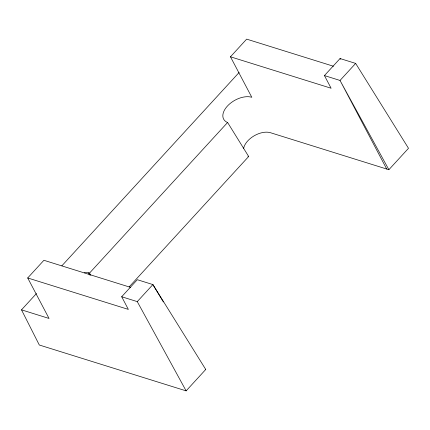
<?xml version="1.0" encoding="UTF-8"?>
<svg xmlns="http://www.w3.org/2000/svg" width="430" height="430" viewBox="0 0 430 430"><rect width="100%" height="100%" fill="white"/><g stroke="black" fill="none" stroke-linecap="round" stroke-linejoin="round"><path stroke-width="0.64" d="M36.459 293.529L21.5 309.847L49.047 318.453L27.708 277.963L43.903 260.295L130.709 287.412M129.199 286.821L248.674 156.499L227.599 122.475A10.519 6.197 -29.4 0 1 226.578 122.045A18.818 11.089 -29.4 0 1 228.341 105.103A18.818 11.089 -29.4 0 1 251.803 97.287L230.464 56.798L246.659 39.13L333.465 66.247M61.845 265.837L239.101 72.482M84.344 272.754A18.818 11.089 -29.4 0 1 88.36 272.808A10.519 6.197 -29.4 0 1 89.542 273.066L227.599 122.475M27.708 277.963L128.35 309.401L121.685 296.748L137.31 279.704L152.897 284.574L205.744 369.467L186.125 390.87L39.302 345.005L21.5 309.847M230.464 56.798L331.105 88.236L324.435 75.583L340.06 58.539L355.653 63.409L408.5 148.302L388.881 169.705L270.475 132.714A17.533 10.331 -29.4 0 0 254.151 135.81A17.533 10.331 -29.4 0 0 243.638 148.328M121.685 296.748L137.272 301.618L152.897 284.574L163.352 301.946M355.653 63.409L340.028 80.453L324.435 75.583M205.341 369.338L205.744 369.467M340.06 58.539L340.517 59.292M89.542 273.066L90.768 275.291M388.881 169.705L340.028 80.453L386.71 169.022M137.272 301.618L186.125 390.87M88.36 272.808L89.537 275.023M248.674 156.499A17.533 10.331 -29.4 0 1 247.906 156.224"/></g></svg>
